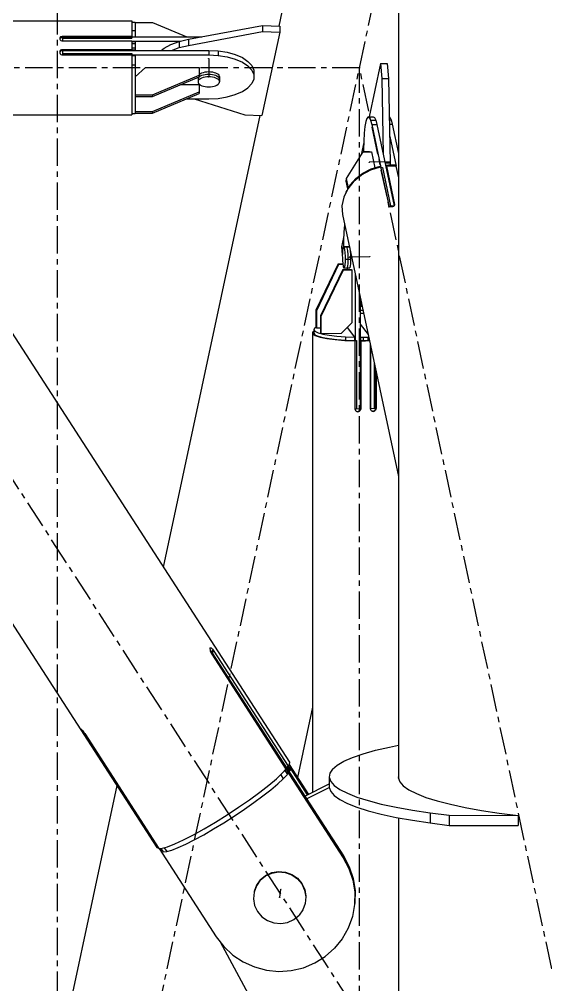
# Model space of a CAD drawing. Header units: millimetres. Extents: x 5143 to 30813, y 232 to 21408.
# Drawn here: x 23244 to 23396.4, y 5224.7 to 5504.3 of the extents above; entities that cross this region are included whole.
import ezdxf

# ---------------------------------------------------------------- set-up
doc = ezdxf.new("R2010")
doc.units = ezdxf.units.MM
doc.header["$LTSCALE"] = 0.25
doc.linetypes.add('CENTER', pattern=[50.8, 31.75, -6.35, 6.35, -6.35])
doc.linetypes.add('XKITLINE00', pattern=[0])

msp = doc.modelspace()

# ---------------------------------------------------------------- linework, layer by layer
at = {"color": 8, "linetype": 'CENTER'}
for p, q in [((23255, 4763.35), (23255, 6431.43)), ((23430, 5080.27), (22900, 5900.27)), ((23255, 5080.27), (23430, 5900.27)), ((23298.83, 5492.9), (23298.83, 5487.65)), ((23342.5, 5490.27), (22987.5, 5490.27)), ((23342.5, 4670.27), (23342.5, 5490.27)), ((23430, 5080.27), (23342.5, 5490.27)), ((23351.29, 5463.07), (23345.34, 5462.94)), ((23345.47, 5435.54), (23339.52, 5435.41)), ((23319.39, 5250.01), (23319.72, 5252.29))]:
    msp.add_line(p, q, dxfattribs=at)
at = {"color": 8, "linetype": 'XKITLINE00'}
for p, q in [((23046.06, 5716.37), (23322.21, 5289.11)), ((23007.61, 5691.7), (23283.76, 5264.45)), ((23353.8, 5629.8), (23353.8, 5284.49)), ((23326.01, 5534.57), (23319.13, 5502.33)), ((23228.99, 5503.9), (23276.53, 5503.9)), ((23276.53, 5503.9), (23276.53, 5499.26)), ((23276.53, 5503.52), (23277.53, 5503.52)), ((23277.53, 5503.52), (23277.53, 5502.39)), ((23277.53, 5503.44), (23282.53, 5503.44)), ((23282.53, 5503.44), (23292.46, 5499.26)), ((23276.53, 5501.04), (23277.53, 5501.04)), ((23277.53, 5502.39), (23277.53, 5499.26)), ((23292.95, 5498.53), (23314.44, 5502.57)), ((23292.95, 5496.78), (23314.44, 5500.82)), ((23314.44, 5502.57), (23319.41, 5502.32)), ((23314.44, 5502.57), (23314.44, 5500.82)), ((23314.44, 5500.82), (23319.41, 5500.57)), ((23319.41, 5502.32), (23319.41, 5500.57)), ((23255.73, 5498.96), (23255.68, 5498.75)), ((23255.68, 5498.75), (23255.73, 5498.53)), ((23255.73, 5498.67), (23255.71, 5498.6)), ((23255.85, 5499.15), (23255.73, 5498.96)), ((23255.85, 5498.86), (23255.73, 5498.67)), ((23255.73, 5498.53), (23255.85, 5498.34)), ((23255.85, 5499.15), (23256.03, 5499.31)), ((23255.85, 5498.86), (23256, 5498.99)), ((23255.85, 5498.34), (23256.03, 5498.18)), ((23256, 5498.99), (23256.03, 5499.01)), ((23256.03, 5499.31), (23256.27, 5499.39)), ((23256.03, 5499.01), (23256.27, 5499.1)), ((23256.03, 5498.18), (23256.27, 5498.08)), ((23256.27, 5499.39), (23256.53, 5499.43)), ((23256.27, 5499.1), (23256.53, 5499.13)), ((23256.27, 5498.08), (23256.53, 5498.05)), ((23256.53, 5499.43), (23276.53, 5499.43)), ((23256.53, 5499.43), (23256.53, 5499.13)), ((23256.53, 5499.13), (23276.53, 5499.13)), ((23256.53, 5499.13), (23256.53, 5498.05)), ((23256.53, 5498.86), (23276.53, 5498.86)), ((23256.53, 5498.05), (23276.53, 5498.05)), ((23276.53, 5499.26), (23296.83, 5499.26)), ((23276.53, 5499.26), (23276.53, 5498.86)), ((23276.53, 5498.05), (23276.53, 5496.9)), ((23276.53, 5497.95), (23290.53, 5497.95)), ((23276.53, 5497.89), (23277.53, 5497.89)), ((23277.53, 5497.89), (23277.53, 5496.71)), ((23287.9, 5497.02), (23290.28, 5497.89)), ((23290.28, 5497.89), (23292.95, 5498.53)), ((23290.28, 5497.89), (23290.28, 5496.14)), ((23292.95, 5498.53), (23292.95, 5496.78)), ((23319.41, 5500.57), (23314.26, 5476.42)), ((23255.73, 5495.05), (23255.68, 5494.81)), ((23255.85, 5495.28), (23255.73, 5495.05)), ((23255.85, 5495.28), (23256.03, 5495.45)), ((23255.85, 5494.98), (23256.03, 5495.16)), ((23256.03, 5495.45), (23256.27, 5495.56)), ((23256.03, 5495.16), (23256.27, 5495.27)), ((23256.27, 5495.56), (23256.53, 5495.6)), ((23256.27, 5495.56), (23256.27, 5495.27)), ((23256.27, 5495.27), (23256.53, 5495.31)), ((23256.53, 5495.6), (23256.53, 5495.32)), ((23256.53, 5495.6), (23276.53, 5495.6)), ((23256.53, 5495.32), (23298.83, 5495.32)), ((23256.53, 5495.32), (23256.53, 5494.01)), ((23276.53, 5497.31), (23277.53, 5497.31)), ((23276.53, 5496.9), (23276.53, 5495.32)), ((23276.53, 5496.08), (23277.53, 5496.08)), ((23276.53, 5495.45), (23277.53, 5495.45)), ((23276.53, 5495.45), (23276.53, 5495.32)), ((23277.53, 5496.71), (23277.53, 5495.32)), ((23285.07, 5495.32), (23285.88, 5495.95)), ((23285.88, 5495.95), (23287.9, 5497.02)), ((23288.05, 5495.32), (23290.28, 5496.14)), ((23290.28, 5496.14), (23292.95, 5496.78)), ((23298.83, 5495.32), (23301.56, 5495.18)), ((23298.83, 5495.32), (23298.83, 5494.01)), ((23301.56, 5495.18), (23304.16, 5494.77)), ((23301.56, 5495.18), (23301.56, 5493.87)), ((23255.68, 5494.81), (23255.73, 5494.57)), ((23255.73, 5494.76), (23255.71, 5494.67)), ((23255.85, 5494.98), (23255.73, 5494.76)), ((23255.73, 5494.57), (23255.85, 5494.35)), ((23255.85, 5494.35), (23256.03, 5494.17)), ((23256.03, 5494.17), (23256.27, 5494.08)), ((23256.27, 5494.08), (23256.53, 5494.01)), ((23256.53, 5494.41), (23276.53, 5494.41)), ((23256.53, 5494.01), (23276.53, 5494.01)), ((23276.53, 5494.41), (23276.53, 5494.01)), ((23276.53, 5494.01), (23276.53, 5476.65)), ((23276.53, 5494.01), (23298.83, 5494.01)), ((23276.53, 5493.82), (23277.53, 5493.82)), ((23277.53, 5493.82), (23277.53, 5488.43)), ((23298.83, 5494.01), (23301.56, 5493.87)), ((23301.56, 5493.87), (23304.16, 5493.46)), ((23304.16, 5494.77), (23306.53, 5494.11)), ((23304.16, 5493.46), (23306.53, 5492.8)), ((23306.53, 5494.11), (23308.57, 5493.22)), ((23306.53, 5492.8), (23308.57, 5491.91)), ((23308.57, 5493.22), (23310.18, 5492.14)), ((23276.53, 5491.14), (23277.53, 5491.14)), ((23277.53, 5487.7), (23280.53, 5490.32)), ((23280.53, 5490.32), (23296.03, 5490.32)), ((23296.03, 5490.32), (23296.03, 5487.65)), ((23308.57, 5491.91), (23310.18, 5490.83)), ((23310.18, 5492.14), (23311.29, 5490.93)), ((23310.18, 5490.83), (23311.29, 5489.62)), ((23311.29, 5490.93), (23311.86, 5489.63)), ((23311.29, 5489.62), (23311.86, 5488.32)), ((23311.86, 5489.63), (23311.86, 5486.99)), ((23348.54, 5491.52), (23345.27, 5476.04)), ((23348.54, 5491.52), (23350.52, 5491.56)), ((23348.54, 5491.52), (23348.95, 5487.14)), ((23350.52, 5491.56), (23350.93, 5487.19)), ((23277.53, 5488.43), (23277.53, 5482.47)), ((23282.53, 5482.45), (23296.03, 5488.14)), ((23282.53, 5481.97), (23296.03, 5487.65)), ((23295.73, 5487.52), (23295.73, 5486.95)), ((23295.78, 5487.21), (23295.73, 5486.95)), ((23295.78, 5487.21), (23295.73, 5486.95)), ((23295.73, 5486.95), (23295.73, 5486.25)), ((23295.92, 5487.47), (23295.78, 5487.21)), ((23295.92, 5487.47), (23295.78, 5487.21)), ((23295.92, 5486.77), (23295.78, 5486.51)), ((23296.15, 5487.7), (23295.92, 5487.47)), ((23296.15, 5487.7), (23295.92, 5487.47)), ((23296.15, 5487.01), (23295.92, 5486.77)), ((23296.15, 5488.4), (23296.03, 5488.28)), ((23296.15, 5488.4), (23296.46, 5488.62)), ((23296.15, 5487.7), (23296.46, 5487.92)), ((23296.15, 5487.7), (23296.46, 5487.92)), ((23296.15, 5487.01), (23296.46, 5487.22)), ((23296.46, 5488.62), (23296.84, 5488.8)), ((23296.46, 5487.92), (23296.84, 5488.11)), ((23296.46, 5487.92), (23296.84, 5488.11)), ((23296.46, 5487.22), (23296.84, 5487.41)), ((23296.84, 5488.8), (23297.28, 5488.96)), ((23296.84, 5488.11), (23297.28, 5488.26)), ((23296.84, 5488.11), (23297.28, 5488.26)), ((23296.84, 5487.41), (23297.28, 5487.56)), ((23297.28, 5488.96), (23297.77, 5489.07)), ((23297.28, 5488.26), (23297.77, 5488.37)), ((23297.28, 5488.26), (23297.77, 5488.37)), ((23297.28, 5487.56), (23297.77, 5487.67)), ((23297.77, 5489.07), (23298.3, 5489.13)), ((23297.77, 5488.37), (23298.3, 5488.43)), ((23297.77, 5488.37), (23298.3, 5488.43)), ((23297.77, 5487.67), (23298.3, 5487.74)), ((23298.3, 5489.13), (23298.83, 5489.16)), ((23298.3, 5488.43), (23298.83, 5488.46)), ((23298.3, 5488.43), (23298.83, 5488.46)), ((23298.3, 5487.74), (23298.83, 5487.76)), ((23298.83, 5489.16), (23299.37, 5489.13)), ((23298.83, 5489.16), (23298.83, 5488.46)), ((23298.83, 5488.46), (23298.83, 5487.76)), ((23298.83, 5488.46), (23299.37, 5488.43)), ((23298.83, 5488.46), (23299.37, 5488.43)), ((23298.83, 5487.76), (23299.37, 5487.74)), ((23299.37, 5489.13), (23299.89, 5489.07)), ((23299.37, 5488.43), (23299.89, 5488.37)), ((23299.37, 5488.43), (23299.89, 5488.37)), ((23299.37, 5487.74), (23299.89, 5487.67)), ((23299.89, 5489.07), (23300.38, 5488.96)), ((23299.89, 5488.37), (23300.38, 5488.26)), ((23299.89, 5488.37), (23300.38, 5488.26)), ((23299.89, 5487.67), (23300.38, 5487.56)), ((23300.38, 5488.96), (23300.83, 5488.8)), ((23300.38, 5488.26), (23300.83, 5488.11)), ((23300.38, 5488.26), (23300.83, 5488.11)), ((23300.38, 5487.56), (23300.83, 5487.41)), ((23300.83, 5488.8), (23301.21, 5488.62)), ((23300.83, 5488.11), (23301.21, 5487.92)), ((23300.83, 5488.11), (23301.21, 5487.92)), ((23300.83, 5487.41), (23301.21, 5487.22)), ((23301.21, 5488.62), (23301.52, 5488.4)), ((23301.21, 5487.92), (23301.52, 5487.7)), ((23301.21, 5487.92), (23301.52, 5487.7)), ((23301.21, 5487.22), (23301.52, 5487.01)), ((23301.52, 5488.4), (23301.75, 5488.17)), ((23301.52, 5487.7), (23301.75, 5487.47)), ((23301.52, 5487.7), (23301.75, 5487.47)), ((23301.52, 5487.01), (23301.75, 5486.77)), ((23301.75, 5488.17), (23301.89, 5487.91)), ((23301.75, 5487.47), (23301.89, 5487.21)), ((23301.75, 5487.47), (23301.89, 5487.21)), ((23301.75, 5486.77), (23301.89, 5486.51)), ((23301.89, 5487.91), (23301.93, 5487.65)), ((23301.89, 5487.21), (23301.93, 5486.95)), ((23301.89, 5487.21), (23301.93, 5486.95)), ((23301.93, 5487.65), (23301.93, 5486.95)), ((23301.93, 5486.95), (23301.93, 5486.25)), ((23311.86, 5486.99), (23311.29, 5485.69)), ((23348.95, 5487.14), (23350.93, 5487.19)), ((23348.95, 5487.14), (23349.37, 5465.21)), ((23350.93, 5487.19), (23351.41, 5462.76)), ((23290.85, 5485.47), (23296.03, 5485.47)), ((23295.78, 5486.51), (23295.73, 5486.25)), ((23295.73, 5486.25), (23295.78, 5485.99)), ((23295.78, 5485.99), (23295.92, 5485.74)), ((23295.92, 5485.74), (23296.15, 5485.5)), ((23296.03, 5485.47), (23296.03, 5482.8)), ((23296.15, 5485.5), (23296.46, 5485.29)), ((23296.46, 5485.29), (23296.84, 5485.1)), ((23296.84, 5485.1), (23297.28, 5484.95)), ((23297.28, 5484.95), (23297.77, 5484.84)), ((23297.77, 5484.84), (23298.3, 5484.77)), ((23298.3, 5484.77), (23298.83, 5484.75)), ((23298.83, 5484.75), (23299.37, 5484.77)), ((23299.37, 5484.77), (23299.89, 5484.84)), ((23299.89, 5484.84), (23300.38, 5484.95)), ((23300.38, 5484.95), (23300.83, 5485.1)), ((23300.83, 5485.1), (23301.21, 5485.29)), ((23301.21, 5485.29), (23301.52, 5485.5)), ((23301.75, 5485.74), (23301.52, 5485.5)), ((23301.89, 5485.99), (23301.75, 5485.74)), ((23301.89, 5486.51), (23301.93, 5486.25)), ((23301.93, 5486.25), (23301.89, 5485.99)), ((23308.57, 5483.4), (23310.18, 5484.47)), ((23311.29, 5485.69), (23310.18, 5484.47)), ((23277.53, 5482.47), (23277.53, 5482.45)), ((23277.53, 5482.45), (23282.53, 5482.45)), ((23277.53, 5482.45), (23277.53, 5482.43)), ((23277.53, 5482.43), (23277.53, 5477.14)), ((23277.53, 5481.97), (23282.53, 5481.97)), ((23282.53, 5477.6), (23296.03, 5483.28)), ((23282.53, 5477.11), (23296.03, 5482.8)), ((23282.53, 5482.45), (23282.53, 5481.97)), ((23292.46, 5481.29), (23298.83, 5481.29)), ((23294.63, 5481.29), (23309.29, 5476.67)), ((23298.83, 5481.29), (23301.56, 5481.43)), ((23301.56, 5481.43), (23304.16, 5481.84)), ((23304.16, 5481.84), (23306.53, 5482.51)), ((23306.53, 5482.51), (23308.57, 5483.4)), ((23228.99, 5476.65), (23276.53, 5476.65)), ((23276.53, 5477.03), (23277.53, 5477.03)), ((23277.53, 5477.6), (23282.53, 5477.6)), ((23277.53, 5477.14), (23277.53, 5477.11)), ((23277.53, 5477.11), (23282.53, 5477.11)), ((23277.53, 5477.11), (23277.53, 5477.03)), ((23282.53, 5477.6), (23282.53, 5477.11)), ((23313.6, 5476.46), (23285.68, 5345.63)), ((23309.29, 5476.67), (23314.26, 5476.42)), ((23344.65, 5475.64), (23344.34, 5474.7)), ((23344.99, 5476.03), (23344.65, 5475.64)), ((23344.99, 5476.03), (23346.48, 5476.06)), ((23344.99, 5476.03), (23345.35, 5475.85)), ((23345.35, 5475.85), (23345.7, 5475.1)), ((23346.48, 5476.06), (23346.84, 5475.88)), ((23346.84, 5475.88), (23347.19, 5475.13)), ((23351.15, 5476.06), (23351.3, 5475.98)), ((23351.3, 5475.98), (23351.65, 5475.23)), ((23344.08, 5473.24), (23343.87, 5471.33)), ((23344.34, 5474.7), (23344.08, 5473.24)), ((23345.7, 5475.1), (23347.19, 5475.13)), ((23345.7, 5475.1), (23346.04, 5473.82)), ((23346.04, 5473.82), (23347.53, 5473.86)), ((23346.04, 5473.82), (23348.69, 5461.41)), ((23347.19, 5475.13), (23347.53, 5473.86)), ((23347.53, 5473.86), (23352.55, 5450.33)), ((23351.16, 5475.22), (23351.65, 5475.23)), ((23351.19, 5473.94), (23351.99, 5473.95)), ((23351.65, 5475.23), (23351.99, 5473.95)), ((23351.99, 5473.95), (23353.8, 5465.5)), ((23343.87, 5471.33), (23343.72, 5469.06)), ((23351.26, 5470.39), (23353.08, 5461.83)), ((23343.71, 5468.65), (23342.94, 5465.04)), ((23343.72, 5469.06), (23343.64, 5466.51)), ((23343.49, 5465.9), (23338.65, 5458.24)), ((23343.49, 5465.9), (23345.97, 5465.95)), ((23343.64, 5465.99), (23343.59, 5465.9)), ((23343.64, 5466.51), (23343.64, 5465.99)), ((23343.64, 5465.99), (23343.71, 5466)), ((23343.71, 5466), (23344.51, 5466.02)), ((23343.71, 5466), (23343.78, 5465.92)), ((23343.78, 5465.92), (23343.79, 5465.9)), ((23344.44, 5466.01), (23344.51, 5466.02)), ((23344.44, 5466.01), (23344.51, 5466.02)), ((23344.51, 5466.02), (23345.3, 5466.03)), ((23344.51, 5466.02), (23344.58, 5465.93)), ((23344.51, 5466.02), (23344.58, 5465.93)), ((23344.58, 5465.93), (23344.58, 5465.92)), ((23344.58, 5465.93), (23344.58, 5465.92)), ((23345.23, 5466.02), (23345.3, 5466.03)), ((23345.3, 5466.03), (23345.37, 5465.95)), ((23345.37, 5465.95), (23345.38, 5465.94)), ((23345.97, 5465.95), (23346.96, 5461.32)), ((23353.66, 5466.12), (23353.8, 5466.12)), ((23345.75, 5460.68), (23348.6, 5461.56)), ((23345.87, 5460.98), (23348.46, 5461.78)), ((23348.46, 5461.78), (23348.51, 5461.54)), ((23348.6, 5461.56), (23350.98, 5450.43)), ((23349.9, 5462.72), (23351.41, 5462.76)), ((23350.16, 5462.07), (23350.13, 5461.64)), ((23350.16, 5462.07), (23350.86, 5462.13)), ((23350.16, 5462.07), (23350.28, 5461.51)), ((23350.28, 5461.51), (23350.25, 5461.09)), ((23350.3, 5461.77), (23350.27, 5461.27)), ((23350.3, 5461.77), (23351.69, 5461.93)), ((23350.3, 5461.77), (23352.67, 5450.64)), ((23350.86, 5462.13), (23351.55, 5462.16)), ((23350.86, 5462.13), (23350.92, 5461.84)), ((23351.41, 5462.76), (23351.41, 5462.15)), ((23351.55, 5462.16), (23352.25, 5462.16)), ((23351.69, 5461.93), (23353.07, 5461.83)), ((23352.25, 5462.16), (23352.94, 5462.13)), ((23352.25, 5462.16), (23352.31, 5461.89)), ((23352.94, 5462.13), (23353, 5461.84)), ((23353.07, 5461.83), (23353.8, 5458.45)), ((23340.84, 5457.43), (23343.1, 5459.27)), ((23341.42, 5458.18), (23343.49, 5459.76)), ((23343.1, 5459.27), (23345.75, 5460.68)), ((23343.49, 5459.76), (23345.87, 5460.98)), ((23345.87, 5460.98), (23345.92, 5460.74)), ((23348.68, 5461.2), (23349.14, 5461.42)), ((23348.69, 5461.41), (23348.68, 5461.21)), ((23348.69, 5461.41), (23349.14, 5461.42)), ((23349.14, 5461.42), (23351.51, 5450.29)), ((23350.27, 5461.27), (23352.59, 5450.38)), ((23338.65, 5458.24), (23338.59, 5457.41)), ((23338.59, 5457.41), (23339.07, 5455.2)), ((23338.65, 5458.24), (23339.24, 5455.46)), ((23340.84, 5457.43), (23339.09, 5455.25)), ((23339.75, 5456.31), (23339.27, 5455.47)), ((23341.42, 5458.18), (23339.75, 5456.31)), ((23339.09, 5455.25), (23337.93, 5452.83)), ((23338.54, 5454.21), (23338.44, 5453.9)), ((23338.84, 5454.74), (23338.54, 5454.21)), ((23337.93, 5452.83), (23337.43, 5450.3)), ((23337.43, 5450.3), (23337.61, 5447.78)), ((23350.98, 5450.43), (23351.07, 5450.31)), ((23351.07, 5450.31), (23351.2, 5450.19)), ((23351.51, 5450.29), (23352.53, 5450.31)), ((23352.39, 5451.3), (23352.38, 5451.11)), ((23352.41, 5450.22), (23352.57, 5450.34)), ((23352.66, 5450.49), (23352.57, 5450.34)), ((23352.67, 5450.64), (23352.66, 5450.49)), ((23337.61, 5447.78), (23353.8, 5371.93)), ((23351.2, 5450.19), (23351.41, 5450.1)), ((23351.25, 5450.16), (23351.51, 5450.29)), ((23351.41, 5450.1), (23351.66, 5450.06)), ((23351.66, 5450.06), (23351.93, 5450.07)), ((23351.93, 5450.07), (23352.18, 5450.12)), ((23352.18, 5450.12), (23352.41, 5450.22)), ((23338.14, 5444.76), (23337.96, 5442.65)), ((23338.18, 5445.07), (23338.14, 5444.76)), ((23337.96, 5442.65), (23337.85, 5440.22)), ((23337.89, 5441.14), (23337.32, 5438.41)), ((23337.85, 5440.22), (23337.83, 5438.44)), ((23337.32, 5438.41), (23337.53, 5436.07)), ((23337.54, 5436.41), (23337.53, 5435.89)), ((23337.56, 5436.9), (23337.54, 5436.41)), ((23337.58, 5437.35), (23337.56, 5436.9)), ((23337.63, 5437.73), (23337.58, 5437.35)), ((23337.68, 5438.04), (23337.63, 5437.73)), ((23337.73, 5438.28), (23337.68, 5438.04)), ((23337.8, 5438.42), (23337.73, 5438.28)), ((23337.8, 5438.42), (23337.86, 5438.47)), ((23337.86, 5438.47), (23338.66, 5438.49)), ((23337.86, 5438.47), (23337.93, 5438.43)), ((23337.93, 5438.43), (23338.73, 5438.45)), ((23337.93, 5438.43), (23338, 5438.29)), ((23338, 5438.29), (23338.07, 5438.07)), ((23338.07, 5438.07), (23338.14, 5437.76)), ((23338.14, 5437.76), (23338.19, 5437.38)), ((23338.19, 5437.38), (23338.24, 5436.94)), ((23338.24, 5436.94), (23338.28, 5436.45)), ((23338.28, 5436.45), (23338.31, 5435.93)), ((23338.66, 5438.49), (23339.45, 5438.51)), ((23338.66, 5438.49), (23338.73, 5438.45)), ((23338.66, 5438.49), (23338.73, 5438.45)), ((23338.73, 5438.45), (23339.52, 5438.46)), ((23338.73, 5438.45), (23338.8, 5438.31)), ((23338.73, 5438.45), (23338.8, 5438.31)), ((23338.8, 5438.31), (23338.87, 5438.09)), ((23338.8, 5438.31), (23338.87, 5438.09)), ((23338.87, 5438.09), (23338.93, 5437.78)), ((23338.87, 5438.09), (23338.93, 5437.78)), ((23338.93, 5437.78), (23338.99, 5437.4)), ((23338.93, 5437.78), (23338.99, 5437.4)), ((23338.99, 5437.4), (23339.04, 5436.96)), ((23338.99, 5437.4), (23339.04, 5436.96)), ((23339.04, 5436.96), (23339.08, 5436.47)), ((23339.04, 5436.96), (23339.08, 5436.47)), ((23339.08, 5436.47), (23339.11, 5435.95)), ((23339.08, 5436.47), (23339.11, 5435.95)), ((23339.45, 5438.51), (23339.52, 5438.46)), ((23339.52, 5438.46), (23339.59, 5438.33)), ((23339.59, 5438.33), (23339.66, 5438.1)), ((23339.66, 5438.1), (23339.72, 5437.8)), ((23339.72, 5437.8), (23339.78, 5437.42)), ((23339.78, 5437.42), (23339.83, 5436.98)), ((23339.83, 5436.98), (23339.87, 5436.49)), ((23339.87, 5436.49), (23339.9, 5435.97)), ((23336.33, 5433.51), (23337.66, 5433.53)), ((23337.53, 5435.89), (23337.54, 5435.35)), ((23337.54, 5435.35), (23337.56, 5434.81)), ((23337.56, 5434.81), (23337.58, 5434.29)), ((23337.58, 5434.29), (23337.63, 5433.8)), ((23337.63, 5433.8), (23337.68, 5433.36)), ((23338.31, 5433.84), (23338.28, 5433.4)), ((23338.31, 5435.93), (23338.33, 5435.4)), ((23338.33, 5434.33), (23338.31, 5433.84)), ((23338.33, 5435.4), (23338.34, 5434.86)), ((23338.34, 5434.86), (23338.33, 5434.33)), ((23338.34, 5434.86), (23339.13, 5434.87)), ((23339.11, 5433.86), (23339.08, 5433.42)), ((23339.11, 5433.86), (23339.08, 5433.42)), ((23339.11, 5435.95), (23339.13, 5435.41)), ((23339.11, 5435.95), (23339.13, 5435.41)), ((23339.13, 5434.35), (23339.11, 5433.86)), ((23339.13, 5434.35), (23339.11, 5433.86)), ((23339.13, 5435.41), (23339.13, 5434.87)), ((23339.13, 5435.41), (23339.13, 5434.87)), ((23339.13, 5434.87), (23339.92, 5434.89)), ((23339.13, 5434.87), (23339.13, 5434.35)), ((23339.13, 5434.87), (23339.13, 5434.35)), ((23339.9, 5433.88), (23339.87, 5433.43)), ((23339.9, 5435.97), (23339.92, 5435.43)), ((23339.92, 5434.37), (23339.9, 5433.88)), ((23339.92, 5435.43), (23339.92, 5434.89)), ((23339.92, 5434.89), (23339.92, 5434.37)), ((23336.33, 5433.51), (23329.88, 5420.05)), ((23336.46, 5433.34), (23330.01, 5419.89)), ((23337.63, 5431.84), (23331.18, 5418.39)), ((23337.76, 5431.68), (23331.31, 5418.23)), ((23336.33, 5433.51), (23336.46, 5433.34)), ((23336.46, 5433.34), (23337.67, 5433.37)), ((23337.63, 5431.84), (23340.11, 5431.9)), ((23337.63, 5431.84), (23337.76, 5431.68)), ((23337.68, 5433.36), (23337.73, 5432.98)), ((23337.73, 5432.98), (23337.8, 5432.68)), ((23337.76, 5431.68), (23340.24, 5431.73)), ((23337.8, 5432.68), (23337.86, 5432.45)), ((23337.86, 5432.45), (23337.93, 5432.32)), ((23337.93, 5432.32), (23338, 5432.27)), ((23338, 5432.27), (23338.07, 5432.32)), ((23338, 5432.27), (23338.8, 5432.29)), ((23338.14, 5432.47), (23338.07, 5432.32)), ((23338.19, 5432.7), (23338.14, 5432.47)), ((23338.24, 5433.01), (23338.19, 5432.7)), ((23338.28, 5433.4), (23338.24, 5433.01)), ((23338.8, 5432.29), (23338.87, 5432.34)), ((23338.8, 5432.29), (23338.87, 5432.34)), ((23338.8, 5432.29), (23339.59, 5432.31)), ((23338.93, 5432.49), (23338.87, 5432.34)), ((23338.93, 5432.49), (23338.87, 5432.34)), ((23338.99, 5432.72), (23338.93, 5432.49)), ((23338.99, 5432.72), (23338.93, 5432.49)), ((23338.93, 5432.29), (23338.93, 5431.87)), ((23339.04, 5433.03), (23338.99, 5432.72)), ((23339.04, 5433.03), (23338.99, 5432.72)), ((23339.08, 5433.42), (23339.04, 5433.03)), ((23339.08, 5433.42), (23339.04, 5433.03)), ((23339.59, 5432.31), (23339.66, 5432.36)), ((23339.72, 5432.5), (23339.66, 5432.36)), ((23339.78, 5432.73), (23339.72, 5432.5)), ((23339.83, 5433.05), (23339.78, 5432.73)), ((23339.87, 5433.43), (23339.83, 5433.05)), ((23340.11, 5431.9), (23340.24, 5431.73)), ((23340.24, 5431.73), (23340.24, 5416.45)), ((23341.23, 5430.82), (23341.23, 5411.25)), ((23342.71, 5423.85), (23342.71, 5391.56)), ((23329.88, 5420.05), (23329.88, 5415.13)), ((23329.88, 5420.05), (23330.01, 5419.89)), ((23330.01, 5419.89), (23330.01, 5414.96)), ((23342.82, 5421.21), (23342.71, 5420.81)), ((23342.71, 5420.06), (23343.52, 5420.08)), ((23343.05, 5422.29), (23342.82, 5421.21)), ((23342.82, 5421.21), (23343.28, 5421.22)), ((23331.18, 5418.39), (23331.18, 5413.46)), ((23331.18, 5418.39), (23331.31, 5418.23)), ((23331.31, 5418.23), (23331.31, 5413.3)), ((23342.71, 5419.17), (23343.71, 5419.19)), ((23328.91, 5413.7), (23329.25, 5413.98)), ((23329.45, 5414.86), (23329.25, 5414.41)), ((23329.25, 5414.41), (23329.6, 5413.96)), ((23329.25, 5414.41), (23329.25, 5413.43)), ((23329.45, 5414.86), (23329.89, 5415.12)), ((23329.6, 5413.96), (23330.5, 5413.53)), ((23329.88, 5415.13), (23330.01, 5414.96)), ((23330.01, 5414.96), (23331.18, 5414.98)), ((23340.24, 5416.45), (23337.26, 5413.43)), ((23338.89, 5415.08), (23341.1, 5412.27)), ((23342.71, 5415.99), (23345.02, 5413.06)), ((23328.91, 5413.7), (23328.96, 5413.19)), ((23328.91, 5413.7), (23328.91, 5280.41)), ((23328.96, 5413.19), (23329.7, 5412.69)), ((23329.25, 5413.43), (23329.6, 5412.97)), ((23329.6, 5412.97), (23330.5, 5412.54)), ((23329.7, 5412.69), (23331.07, 5412.24)), ((23330.5, 5413.53), (23331.31, 5413.31)), ((23330.5, 5412.54), (23331.9, 5412.16)), ((23331.07, 5412.24), (23333.02, 5411.84)), ((23331.18, 5413.46), (23331.31, 5413.3)), ((23331.31, 5413.3), (23337.26, 5413.43)), ((23331.33, 5413.3), (23331.9, 5413.14)), ((23331.9, 5413.14), (23333.74, 5412.81)), ((23331.9, 5412.16), (23333.74, 5411.82)), ((23333.02, 5411.84), (23335.45, 5411.53)), ((23333.74, 5412.81), (23335.96, 5412.54)), ((23333.74, 5411.82), (23335.96, 5411.56)), ((23335.45, 5411.53), (23338.23, 5411.32)), ((23335.96, 5412.54), (23338.44, 5412.36)), ((23335.96, 5411.56), (23338.44, 5411.37)), ((23338.23, 5411.32), (23341.15, 5411.21)), ((23338.44, 5412.36), (23341.1, 5412.27)), ((23338.44, 5412.36), (23338.44, 5411.37)), ((23338.44, 5411.37), (23341.1, 5411.28)), ((23341.1, 5412.27), (23341.1, 5411.28)), ((23341.1, 5411.28), (23341.15, 5411.21)), ((23341.15, 5411.21), (23341.15, 5391.5)), ((23341.19, 5411.29), (23341.19, 5391.57)), ((23341.19, 5411.29), (23341.23, 5411.25)), ((23341.23, 5411.25), (23341.68, 5411.26)), ((23341.68, 5411.26), (23341.68, 5391.54)), ((23342.71, 5412.39), (23342.82, 5412.25)), ((23342.71, 5411.41), (23342.82, 5411.27)), ((23342.79, 5411.32), (23342.79, 5391.6)), ((23342.79, 5411.32), (23342.87, 5411.22)), ((23342.82, 5412.25), (23343.52, 5412.26)), ((23342.82, 5412.25), (23342.82, 5411.27)), ((23342.82, 5411.27), (23343.52, 5411.27)), ((23342.87, 5411.22), (23342.87, 5391.5)), ((23342.87, 5411.22), (23344.27, 5411.22)), ((23343.52, 5412.26), (23344.22, 5412.27)), ((23343.52, 5412.26), (23343.52, 5411.27)), ((23343.52, 5411.27), (23344.22, 5411.29)), ((23344.22, 5412.27), (23344.91, 5412.29)), ((23344.22, 5411.29), (23344.91, 5411.31)), ((23344.27, 5411.22), (23345.4, 5411.27)), ((23344.91, 5412.29), (23345.18, 5412.3)), ((23344.91, 5412.29), (23344.91, 5411.31)), ((23344.91, 5411.31), (23345.39, 5411.32)), ((23345.64, 5410.13), (23345.64, 5391.56)), ((23345.69, 5409.91), (23345.69, 5391.63)), ((23346.73, 5405.04), (23346.73, 5391.65)), ((23347.14, 5403.1), (23347.14, 5391.7)), ((23347.22, 5402.75), (23347.22, 5391.74)), ((23347.3, 5402.36), (23347.3, 5391.63)), ((23342.71, 5395.42), (23342.79, 5395.33)), ((23342.71, 5395.19), (23342.79, 5395.15)), ((23342.72, 5395.25), (23342.79, 5395.24)), ((23341.15, 5391.62), (23341.19, 5391.57)), ((23341.19, 5391.57), (23341.68, 5391.54)), ((23342.79, 5391.6), (23342.75, 5391.34)), ((23342.79, 5391.6), (23342.87, 5391.5)), ((23345.64, 5391.69), (23345.69, 5391.63)), ((23345.69, 5391.63), (23346.73, 5391.65)), ((23346.73, 5391.65), (23347.14, 5391.7)), ((23347.22, 5391.74), (23347.18, 5391.47)), ((23347.22, 5391.74), (23347.3, 5391.63)), ((23347.3, 5391.63), (23347.24, 5391.37)), ((23341.15, 5391.5), (23341.22, 5391.23)), ((23341.22, 5391.23), (23341.32, 5391)), ((23341.3, 5391.04), (23341.43, 5390.92)), ((23341.32, 5391), (23341.51, 5390.82)), ((23341.43, 5390.92), (23341.67, 5390.8)), ((23341.51, 5390.82), (23341.75, 5390.7)), ((23341.67, 5390.8), (23341.93, 5390.76)), ((23341.68, 5391.54), (23342.71, 5391.56)), ((23341.75, 5390.7), (23342.01, 5390.66)), ((23341.93, 5390.76), (23342.2, 5390.8)), ((23342.01, 5390.66), (23342.27, 5390.7)), ((23342.2, 5390.8), (23342.43, 5390.92)), ((23342.27, 5390.7), (23342.51, 5390.82)), ((23342.43, 5390.92), (23342.62, 5391.11)), ((23342.51, 5390.82), (23342.7, 5391.01)), ((23342.75, 5391.34), (23342.62, 5391.11)), ((23342.82, 5391.24), (23342.7, 5391.01)), ((23342.75, 5391.34), (23342.82, 5391.24)), ((23342.87, 5391.5), (23342.82, 5391.24)), ((23345.64, 5391.56), (23345.68, 5391.3)), ((23345.68, 5391.3), (23345.8, 5391.07)), ((23345.78, 5391.12), (23345.91, 5391)), ((23345.8, 5391.07), (23345.98, 5390.9)), ((23345.91, 5391), (23346.14, 5390.89)), ((23345.98, 5390.9), (23346.21, 5390.79)), ((23346.14, 5390.89), (23346.39, 5390.86)), ((23346.21, 5390.79), (23346.47, 5390.76)), ((23346.39, 5390.86), (23346.65, 5390.91)), ((23346.47, 5390.76), (23346.73, 5390.81)), ((23346.65, 5390.91), (23346.88, 5391.04)), ((23346.73, 5390.81), (23346.96, 5390.94)), ((23347.03, 5391.19), (23346.88, 5391.04)), ((23347.12, 5391.11), (23346.96, 5390.94)), ((23347.06, 5391.23), (23347.03, 5391.19)), ((23347.18, 5391.47), (23347.06, 5391.23)), ((23347.24, 5391.37), (23347.14, 5391.13)), ((23299.2, 5322.16), (23299.18, 5321.98)), ((23299.18, 5321.98), (23299.21, 5321.79)), ((23299.26, 5322.26), (23299.2, 5322.16)), ((23299.21, 5321.79), (23299.21, 5321.73)), ((23299.21, 5321.73), (23299.25, 5321.42)), ((23299.26, 5322.26), (23299.38, 5322.28)), ((23299.38, 5322.28), (23299.53, 5322.22)), ((23299.53, 5322.22), (23299.72, 5322.09)), ((23299.72, 5322.09), (23299.93, 5321.88)), ((23299.93, 5321.88), (23300.14, 5321.62)), ((23299.25, 5321.42), (23299.35, 5321.07)), ((23299.34, 5321.12), (23300.14, 5321.62)), ((23299.35, 5321.07), (23299.5, 5320.72)), ((23299.43, 5320.89), (23299.5, 5320.78)), ((23299.49, 5320.75), (23299.75, 5320.92)), ((23299.5, 5320.78), (23300.36, 5321.31)), ((23299.5, 5320.78), (23299.51, 5320.77)), ((23299.5, 5320.72), (23299.69, 5320.39)), ((23299.61, 5320.52), (23299.71, 5320.61)), ((23299.69, 5320.39), (23321.21, 5287.1)), ((23299.75, 5320.92), (23299.71, 5320.61)), ((23299.71, 5320.61), (23321.22, 5287.32)), ((23299.75, 5320.92), (23337.84, 5262)), ((23300.14, 5321.62), (23300.36, 5321.31)), ((23300.36, 5321.31), (23321.87, 5288.02)), ((23328.91, 5305.04), (23324.56, 5284.68)), ((23261.74, 5298.83), (23261.74, 5298.79)), ((23261.74, 5298.83), (23261.78, 5298.8)), ((23261.74, 5298.79), (23261.79, 5298.67)), ((23261.78, 5298.8), (23261.88, 5298.7)), ((23261.79, 5298.67), (23261.89, 5298.48)), ((23261.88, 5298.7), (23262.02, 5298.52)), ((23261.89, 5298.48), (23262.04, 5298.23)), ((23262.04, 5298.23), (23262.21, 5297.94)), ((23262.07, 5298.46), (23262.23, 5298.3)), ((23262.21, 5297.94), (23262.43, 5298.08)), ((23262.21, 5297.94), (23262.41, 5297.63)), ((23262.23, 5298.3), (23262.46, 5298.04)), ((23262.41, 5297.63), (23262.67, 5297.78)), ((23262.41, 5297.63), (23283.93, 5264.34)), ((23262.46, 5298.04), (23262.7, 5297.75)), ((23262.7, 5297.75), (23262.91, 5297.43)), ((23262.91, 5297.43), (23284.43, 5264.14)), ((23351.18, 5293.53), (23353.8, 5294.03)), ((23340.48, 5290.51), (23343.54, 5291.57)), ((23343.54, 5291.57), (23347.11, 5292.58)), ((23347.11, 5292.58), (23351.18, 5293.53)), ((23322.13, 5288.42), (23321.87, 5288.02)), ((23322.09, 5288.36), (23322.61, 5287.55)), ((23322.21, 5289.11), (23322.13, 5288.42)), ((23322.13, 5288.44), (23327.71, 5279.81)), ((23334.68, 5287.12), (23336.04, 5288.28)), ((23336.04, 5288.28), (23337.98, 5289.41)), ((23337.98, 5289.41), (23340.48, 5290.51)), ((23318.47, 5284.36), (23320.22, 5286.01)), ((23319.68, 5285.5), (23320.43, 5284.34)), ((23321.21, 5287.1), (23320.22, 5286.01)), ((23321.62, 5285.6), (23320.43, 5284.34)), ((23320.89, 5286.74), (23321.62, 5285.6)), ((23321.12, 5287.22), (23321.22, 5287.32)), ((23321.22, 5287.32), (23321.2, 5287.11)), ((23321.2, 5287.09), (23337.76, 5261.47)), ((23321.27, 5287.65), (23321.87, 5288.02)), ((23321.27, 5287.65), (23321.51, 5287.8)), ((23321.51, 5287.8), (23322.32, 5286.55)), ((23321.85, 5288.01), (23322.53, 5286.95)), ((23322.08, 5286.4), (23322.32, 5286.55)), ((23322.53, 5286.95), (23322.32, 5286.55)), ((23322.63, 5287.29), (23322.53, 5286.95)), ((23322.57, 5287.11), (23327.39, 5279.66)), ((23322.61, 5287.55), (23322.63, 5287.29)), ((23333.91, 5285.94), (23333.74, 5284.75)), ((23334.68, 5287.12), (23333.91, 5285.94)), ((23316.24, 5282.48), (23318.47, 5284.36)), ((23316.84, 5281.17), (23318.82, 5282.85)), ((23318.82, 5282.85), (23320.43, 5284.34)), ((23326.66, 5279.29), (23333.74, 5282.82)), ((23333.74, 5284.75), (23334.17, 5283.57)), ((23333.74, 5284.75), (23333.74, 5281.8)), ((23334.17, 5283.57), (23335.2, 5282.4)), ((23353.78, 5284.98), (23353.73, 5284.66)), ((23353.73, 5284.66), (23354.16, 5283.48)), ((23354.16, 5283.48), (23355.19, 5282.31)), ((23272.18, 5282.36), (23246.93, 5164.02)), ((23310.66, 5278.27), (23313.61, 5280.43)), ((23313.61, 5280.43), (23316.24, 5282.48)), ((23314.52, 5279.35), (23316.84, 5281.17)), ((23327.14, 5278.55), (23333.74, 5281.85)), ((23333.74, 5281.8), (23334.17, 5280.61)), ((23334.17, 5280.61), (23335.2, 5279.44)), ((23335.2, 5282.4), (23336.81, 5281.24)), ((23336.81, 5281.24), (23339, 5280.12)), ((23339, 5280.12), (23341.75, 5279.04)), ((23355.19, 5282.31), (23356.8, 5281.16)), ((23356.8, 5281.16), (23358.99, 5280.03)), ((23358.99, 5280.03), (23361.74, 5278.95)), ((23307.48, 5276.06), (23310.66, 5278.27)), ((23309.15, 5275.48), (23311.94, 5277.44)), ((23311.94, 5277.44), (23314.52, 5279.35)), ((23335.2, 5279.44), (23336.81, 5278.29)), ((23336.81, 5278.29), (23339, 5277.17)), ((23339, 5277.17), (23341.75, 5276.08)), ((23341.75, 5279.04), (23345.03, 5278)), ((23345.03, 5278), (23348.82, 5277.02)), ((23348.82, 5277.02), (23353.1, 5276.1)), ((23361.74, 5278.95), (23365.02, 5277.91)), ((23365.02, 5277.91), (23368.82, 5276.93)), ((23368.82, 5276.93), (23373.09, 5276.01)), ((23304.16, 5273.87), (23307.48, 5276.06)), ((23306.22, 5273.52), (23309.15, 5275.48)), ((23341.75, 5276.08), (23345.03, 5275.05)), ((23345.03, 5275.05), (23348.82, 5274.07)), ((23353.1, 5276.1), (23357.82, 5275.25)), ((23357.82, 5275.25), (23362.95, 5274.48)), ((23362.95, 5274.48), (23368.46, 5273.79)), ((23362.95, 5274.48), (23362.95, 5271.52)), ((23373.09, 5276.01), (23377.82, 5275.16)), ((23377.82, 5275.16), (23382.95, 5274.39)), ((23382.95, 5274.39), (23388.45, 5273.7)), ((23297.51, 5269.83), (23300.8, 5271.78)), ((23300.26, 5269.8), (23303.23, 5271.61)), ((23300.8, 5271.78), (23304.16, 5273.87)), ((23303.23, 5271.61), (23306.22, 5273.52)), ((23348.82, 5274.07), (23353.1, 5273.15)), ((23353.1, 5273.15), (23357.82, 5272.3)), ((23353.77, 5273.03), (23353.77, 5183.33)), ((23353.8, 5273.02), (23353.8, 5178.17)), ((23357.82, 5272.3), (23362.95, 5271.52)), ((23362.95, 5271.52), (23368.46, 5270.84)), ((23368.46, 5273.79), (23388.45, 5273.7)), ((23368.46, 5273.79), (23368.46, 5270.84)), ((23388.45, 5273.7), (23388.45, 5270.75)), ((23294.39, 5268.1), (23297.51, 5269.83)), ((23297.38, 5268.13), (23300.26, 5269.8)), ((23368.46, 5270.84), (23388.45, 5270.75)), ((23289.01, 5265.46), (23291.52, 5266.63)), ((23291.52, 5266.63), (23294.39, 5268.1)), ((23292.16, 5265.4), (23294.66, 5266.65)), ((23294.66, 5266.65), (23297.38, 5268.13)), ((23283.76, 5264.45), (23283.93, 5264.34)), ((23283.93, 5264.34), (23284.19, 5264.5)), ((23284.43, 5264.14), (23285.32, 5264.2)), ((23284.47, 5264.14), (23301.02, 5238.54)), ((23284.97, 5264.17), (23285.64, 5263.14)), ((23285.32, 5264.2), (23286.92, 5264.65)), ((23285.64, 5263.14), (23286.66, 5263.25)), ((23285.94, 5264.37), (23286.66, 5263.25)), ((23286.66, 5263.25), (23288.12, 5263.68)), ((23286.92, 5264.65), (23289.01, 5265.46)), ((23288.12, 5263.68), (23289.97, 5264.4)), ((23289.97, 5264.4), (23292.16, 5265.4)), ((23337.84, 5262), (23337.76, 5261.47)), ((23337.76, 5261.47), (23339.44, 5258.33)), ((23337.84, 5262), (23339.52, 5258.86)), ((23317.08, 5257.01), (23319.03, 5257.34)), ((23317.1, 5257.15), (23319.05, 5257.48)), ((23319.03, 5257.34), (23321.01, 5257.17)), ((23319.05, 5257.48), (23321.03, 5257.31)), ((23339.52, 5258.86), (23339.44, 5258.33)), ((23339.44, 5258.33), (23340.57, 5254.96)), ((23339.52, 5258.86), (23340.65, 5255.49)), ((23313.76, 5254.94), (23312.63, 5253.35)), ((23313.78, 5255.08), (23312.65, 5253.49)), ((23313.76, 5254.94), (23315.28, 5256.19)), ((23313.78, 5255.08), (23315.3, 5256.33)), ((23315.28, 5256.19), (23317.08, 5257.01)), ((23315.3, 5256.33), (23315.28, 5256.19)), ((23315.3, 5256.33), (23317.1, 5257.15)), ((23321.01, 5257.17), (23322.87, 5256.49)), ((23321.03, 5257.31), (23322.89, 5256.63)), ((23322.87, 5256.49), (23324.5, 5255.36)), ((23322.89, 5256.63), (23324.52, 5255.51)), ((23324.5, 5255.36), (23325.78, 5253.86)), ((23324.52, 5255.51), (23325.8, 5254)), ((23340.57, 5254.96), (23341.13, 5251.46)), ((23340.65, 5255.49), (23341.2, 5251.98)), ((23312.63, 5253.35), (23311.95, 5251.51)), ((23312.65, 5253.49), (23311.97, 5251.65)), ((23325.8, 5254), (23325.78, 5253.86)), ((23325.78, 5253.86), (23326.62, 5252.09)), ((23325.8, 5254), (23326.64, 5252.23)), ((23326.62, 5252.09), (23326.96, 5250.17)), ((23326.64, 5252.23), (23326.98, 5250.31)), ((23341.2, 5251.98), (23341.16, 5248.44)), ((23311.95, 5251.51), (23311.78, 5249.57)), ((23311.78, 5249.57), (23312.13, 5247.64)), ((23311.97, 5251.65), (23311.95, 5251.51)), ((23326.96, 5250.17), (23326.79, 5248.22)), ((23341.13, 5251.46), (23341.09, 5247.91)), ((23312.13, 5247.64), (23312.97, 5245.87)), ((23326.11, 5246.39), (23324.98, 5244.79)), ((23326.79, 5248.22), (23326.11, 5246.39)), ((23341.09, 5247.91), (23340.46, 5244.43)), ((23341.16, 5248.44), (23341.09, 5247.91)), ((23312.97, 5245.87), (23314.24, 5244.37)), ((23314.24, 5244.37), (23315.87, 5243.24)), ((23321.66, 5242.72), (23323.46, 5243.54)), ((23323.46, 5243.54), (23324.98, 5244.79)), ((23340.46, 5244.43), (23339.25, 5241.09)), ((23315.87, 5243.24), (23317.73, 5242.57)), ((23317.73, 5242.57), (23319.71, 5242.39)), ((23319.71, 5242.39), (23321.66, 5242.72)), ((23339.25, 5241.09), (23337.51, 5238)), ((23301.02, 5238.54), (23303.2, 5235.71)), ((23337.51, 5238), (23335.27, 5235.23)), ((23302.17, 5237.05), (23333.77, 5178.49)), ((23303.2, 5235.71), (23305.82, 5233.27)), ((23332.59, 5232.87), (23335.27, 5235.23)), ((23305.82, 5233.27), (23308.82, 5231.29)), ((23329.56, 5230.98), (23332.59, 5232.87)), ((23308.82, 5231.29), (23312.1, 5229.81)), ((23312.1, 5229.81), (23315.58, 5228.89)), ((23322.75, 5228.79), (23326.25, 5229.6)), ((23326.25, 5229.6), (23329.56, 5230.98)), ((23315.58, 5228.89), (23319.16, 5228.55)), ((23319.16, 5228.55), (23322.75, 5228.79))]:
    msp.add_line(p, q, dxfattribs=at)
for centre in [(23298.83, 5492.9), (23342.5, 5490.27), (23342.5, 5490.27), (23342.5, 5490.27), (23298.83, 5487.65), (23345.34, 5462.94), (23351.29, 5463.07), (23339.52, 5435.41), (23345.47, 5435.54), (23319.72, 5252.29), (23319.39, 5250.01)]:
    msp.add_circle(centre, 0.05, dxfattribs=at)

doc.saveas('drawing.dxf')
